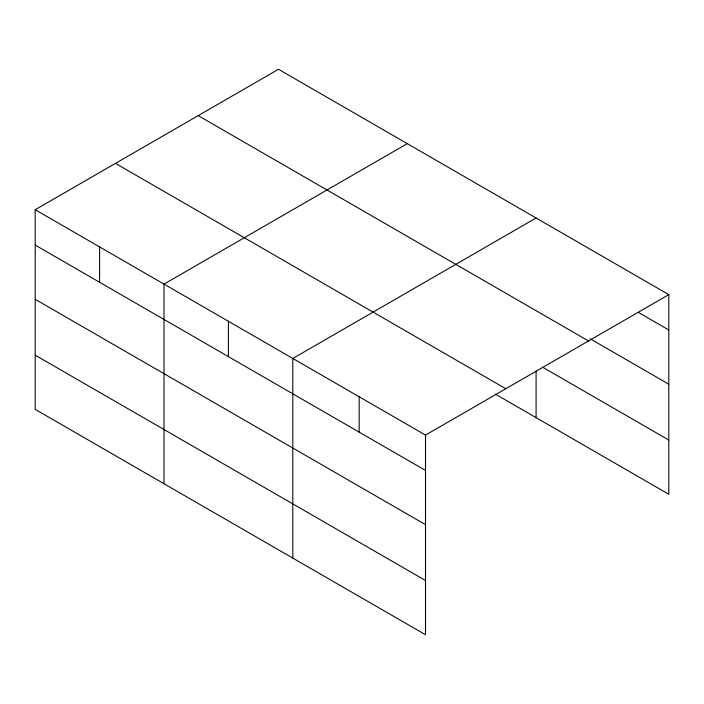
<?xml version="1.0" encoding="UTF-8"?>
<svg xmlns="http://www.w3.org/2000/svg" width="704" height="704" viewBox="0 0 704 704"><rect width="100%" height="100%" fill="white"/><g stroke="black" fill="none" stroke-linecap="round" stroke-linejoin="round"><path stroke-width="1.06" d="M425.515 524.647L425.515 435.081L35.2 209.73L35.2 409.376L425.515 634.726L425.515 524.647L35.2 299.306M495.37 394.134L668.8 494.27L668.8 294.624L278.485 69.274L35.2 209.73M407.29 143.642L164.006 284.099L164.006 483.736M536.087 218.002L292.811 358.459L292.811 558.105M425.515 435.081L668.8 294.624M638.466 312.47L668.8 329.982M590.119 338.774L668.8 384.19M198.202 115.623L588.518 340.974M542.731 367.268L668.8 440.053M115.482 163.381L505.798 388.731M35.2 245.089L425.515 470.439M35.2 355.159L425.515 580.51M536.087 371.026L536.087 417.648M359.163 396.774L359.163 432.124M228.404 321.279L228.404 356.638M99.598 246.919L99.598 282.269"/></g></svg>
